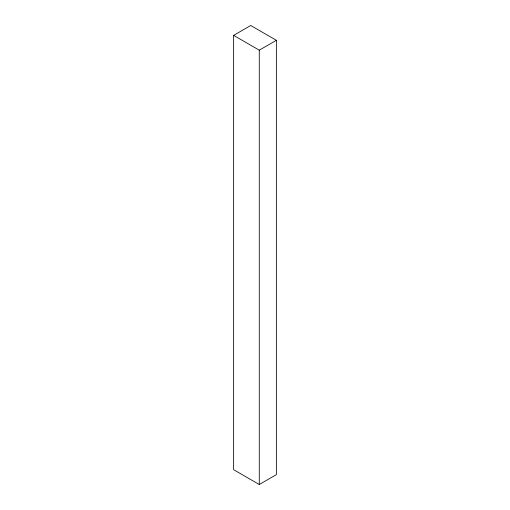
<?xml version="1.0" encoding="UTF-8"?>
<svg xmlns="http://www.w3.org/2000/svg" width="510" height="510" viewBox="0 0 510 510"><rect width="100%" height="100%" fill="white"/><g stroke="black" fill="none" stroke-linecap="round" stroke-linejoin="round"><path stroke-width="0.76" d="M233.631 35.368L250.729 25.5L276.369 40.309L276.369 474.631L259.271 484.5L233.631 469.691L233.631 35.368L259.271 50.178L276.369 40.309M259.271 50.178L259.271 484.5"/></g></svg>
